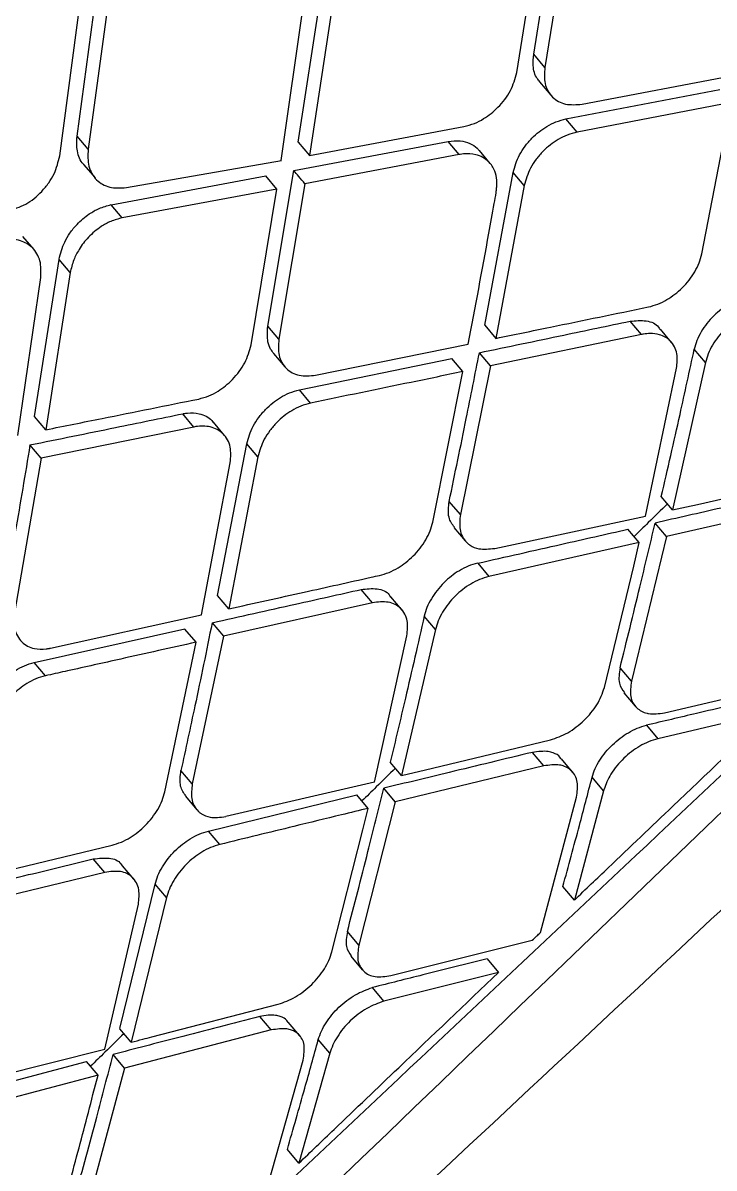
# Model space of a CAD drawing. Extents: x 0 to 84, y -21 to 126.
# Drawn here: x 10.39 to 11.04, y 62.319 to 63.397 of the extents above; entities that cross this region are included whole.
import ezdxf

# ---------------------------------------------------------------- set-up
doc = ezdxf.new("R2010")
doc.units = 0
doc.header["$MEASUREMENT"] = 0
doc.layers.add('1', color=4, linetype='Continuous')

# ---------------------------------------------------------------- blocks, each defined once
blk = doc.blocks.new('PRODIGY')
at = {"layer": '1', "color": 3, "linetype": 'Continuous', "lineweight": 25}
for p, q in [((10.8703, 63.367), (10.8943, 63.5138)), ((10.8543, 63.3497), (10.8781, 63.4968)), ((10.9048, 63.5014), (10.8808, 63.3546)), ((10.4406, 63.2899), (10.4608, 63.4396)), ((10.4713, 63.4272), (10.451, 63.2776)), ((10.6488, 63.2843), (10.6715, 63.4327)), ((10.4243, 63.2714), (10.4445, 63.4227)), ((10.6328, 63.267), (10.6539, 63.4159)), ((10.6819, 63.4204), (10.6593, 63.2719)), ((10.8808, 63.3546), (10.8703, 63.367)), ((10.8759, 63.341), (10.8865, 63.3285)), ((10.9159, 63.32), (11.061, 63.3476)), ((10.9007, 63.3061), (11.0456, 63.334)), ((11.0561, 63.3216), (10.9112, 63.2937)), ((11.0284, 63.1791), (11.0561, 63.3216)), ((10.6593, 63.2719), (10.8047, 63.2991)), ((10.9112, 63.2937), (10.9007, 63.3061)), ((10.451, 63.2776), (10.4406, 63.2899)), ((10.6445, 63.2575), (10.7897, 63.285)), ((10.6488, 63.2843), (10.6593, 63.2719)), ((10.8002, 63.2726), (10.7897, 63.285)), ((10.8295, 63.2642), (10.8192, 63.2765)), ((10.487, 63.2415), (10.6329, 63.267)), ((10.8002, 63.2726), (10.655, 63.2451)), ((10.447, 63.2631), (10.4575, 63.2506)), ((10.6201, 63.1112), (10.6445, 63.2575)), ((10.8242, 63.1121), (10.8509, 63.2558)), ((10.8614, 63.2434), (10.8509, 63.2558)), ((10.4727, 63.2254), (10.6181, 63.2526)), ((10.6286, 63.2402), (10.6181, 63.2526)), ((10.655, 63.2451), (10.6306, 63.0988)), ((10.8614, 63.2434), (10.8347, 63.0997)), ((10.6286, 63.2402), (10.4831, 63.2131)), ((10.6044, 63.0936), (10.6286, 63.2402)), ((10.4831, 63.2131), (10.4727, 63.2254)), ((10.4001, 63.1832), (10.3897, 63.1956)), ((10.4007, 63.0261), (10.4237, 63.174)), ((10.4342, 63.1617), (10.4238, 63.174)), ((10.385, 63.0084), (10.4065, 63.1568)), ((10.4342, 63.1617), (10.4112, 63.0137)), ((10.9716, 63.1033), (10.961, 63.1158)), ((10.6306, 63.0988), (10.6201, 63.1112)), ((10.8242, 63.1121), (10.8347, 63.0997)), ((10.9716, 63.1033), (10.8297, 63.0738)), ((11, 63.0959), (10.9895, 63.1084)), ((10.6651, 63.065), (10.8087, 63.0943)), ((10.6256, 63.0854), (10.6361, 63.073)), ((10.8297, 63.0738), (10.8192, 63.0862)), ((11.032, 63.0769), (11.0214, 63.0894)), ((10.6498, 63.0512), (10.7932, 63.0808)), ((10.8037, 63.0684), (10.7932, 63.0808)), ((10.8297, 63.0738), (10.8013, 62.9338)), ((10.9754, 62.9325), (11.0048, 63.0715)), ((11.032, 63.0769), (11.001, 62.9383)), ((10.7753, 62.9268), (10.8037, 63.0684)), ((10.6603, 63.0388), (10.6498, 63.0512)), ((10.5505, 63.0162), (10.54, 63.0287)), ((10.4112, 63.0137), (10.4007, 63.0261)), ((10.5794, 63.0083), (10.5689, 63.0208)), ((10.5505, 63.0162), (10.4068, 62.987)), ((10.4068, 62.987), (10.3963, 62.9994)), ((10.5729, 62.8577), (10.6003, 63.0005)), ((10.6108, 62.9881), (10.6003, 63.0005)), ((10.4068, 62.987), (10.3819, 62.8413)), ((10.6108, 62.9881), (10.5834, 62.8452)), ((10.5577, 62.8395), (10.5848, 62.9827)), ((11.0243, 62.9435), (11.1427, 62.97)), ((10.8013, 62.9338), (10.7908, 62.9463)), ((11.001, 62.9383), (10.9904, 62.9509)), ((11.1367, 62.9452), (10.9952, 62.9133)), ((10.8336, 62.9021), (10.9754, 62.9325)), ((10.7953, 62.9217), (10.8059, 62.9091)), ((10.9696, 62.9075), (10.9589, 62.9201)), ((10.9952, 62.9133), (10.9846, 62.9259)), ((10.9952, 62.9133), (10.9623, 62.7771)), ((10.9696, 62.9075), (10.8282, 62.8756)), ((10.9644, 62.8854), (10.9696, 62.9075)), ((10.8176, 62.8881), (10.8282, 62.8756)), ((10.9368, 62.7711), (10.9644, 62.8854)), ((10.5834, 62.8452), (10.5729, 62.8577)), ((10.7185, 62.8509), (10.7079, 62.8634)), ((10.7465, 62.844), (10.736, 62.8566)), ((10.7185, 62.8509), (10.5783, 62.8195)), ((10.4157, 62.8082), (10.5577, 62.8395)), ((10.7779, 62.8257), (10.7673, 62.8383)), ((10.4003, 62.7947), (10.542, 62.8263)), ((10.5526, 62.8137), (10.542, 62.8262)), ((10.5677, 62.832), (10.5783, 62.8195)), ((10.7779, 62.8257), (10.746, 62.6883)), ((10.5233, 62.6731), (10.5526, 62.8137)), ((10.5783, 62.8195), (10.549, 62.6805)), ((10.7206, 62.6822), (10.751, 62.8199)), ((10.4108, 62.7822), (10.4003, 62.7947)), ((10.9623, 62.7771), (10.9516, 62.7897)), ((10.9934, 62.7473), (11.1261, 62.7783)), ((10.9552, 62.7661), (10.9659, 62.7535)), ((11.0944, 62.7481), (10.9871, 62.7229)), ((10.9764, 62.7356), (10.9871, 62.7229)), ((10.7673, 62.6934), (10.886, 62.7219)), ((10.8798, 62.6974), (10.8691, 62.7101)), ((10.746, 62.6883), (10.7353, 62.701)), ((10.8798, 62.6974), (10.7399, 62.6636)), ((10.9071, 62.6913), (10.8964, 62.704)), ((10.549, 62.6805), (10.5384, 62.6931)), ((10.936, 62.674), (10.9253, 62.6867)), ((10.7206, 62.6822), (10.5805, 62.6497)), ((10.7399, 62.6636), (10.7292, 62.6763)), ((10.936, 62.674), (10.9086, 62.5711)), ((10.5427, 62.6688), (10.5533, 62.6562)), ((10.5642, 62.6361), (10.7039, 62.6701)), ((10.7146, 62.6574), (10.7039, 62.6701)), ((10.7399, 62.6636), (10.7057, 62.5288)), ((10.8766, 62.5406), (10.9106, 62.6679)), ((10.7096, 62.6371), (10.7146, 62.6574)), ((10.5749, 62.6234), (10.5642, 62.6361)), ((10.6805, 62.5225), (10.7096, 62.6371)), ((10.3335, 62.5892), (10.4735, 62.6227)), ((10.4666, 62.5972), (10.4559, 62.6098)), ((10.4666, 62.5972), (10.3281, 62.5636)), ((10.4941, 62.5909), (10.4835, 62.6035)), ((10.4809, 62.4502), (10.5141, 62.586)), ((10.5248, 62.5734), (10.5141, 62.586)), ((10.9086, 62.5711), (10.8978, 62.5839)), ((10.4666, 62.4308), (10.4983, 62.5672)), ((10.5248, 62.5734), (10.4916, 62.4374)), ((10.7057, 62.5288), (10.695, 62.5416)), ((10.736, 62.5001), (10.8689, 62.5333)), ((10.6983, 62.5184), (10.709, 62.5056)), ((10.8265, 62.5159), (10.8373, 62.5031)), ((10.8373, 62.5031), (10.7294, 62.476)), ((10.7294, 62.476), (10.7186, 62.4888)), ((10.5109, 62.4424), (10.6299, 62.4731)), ((10.6234, 62.4489), (10.6126, 62.4617)), ((10.4916, 62.4374), (10.4809, 62.4501)), ((10.6234, 62.4489), (10.4854, 62.413)), ((10.6502, 62.4435), (10.6394, 62.4563)), ((10.6784, 62.427), (10.6676, 62.4398)), ((10.3285, 62.3961), (10.4666, 62.4309)), ((10.4854, 62.413), (10.4746, 62.4258)), ((10.6784, 62.427), (10.6494, 62.3236)), ((10.3118, 62.3829), (10.4496, 62.4192)), ((10.4604, 62.4064), (10.4496, 62.4192)), ((10.6174, 62.293), (10.6533, 62.4205)), ((10.4604, 62.4064), (10.3226, 62.3701)), ((10.4854, 62.413), (10.4497, 62.2799)), ((10.4556, 62.3881), (10.4604, 62.4064)), ((10.6493, 62.3236), (10.6385, 62.3365))]:
    blk.add_line(p, q, dxfattribs=at)
at = {"layer": '1', "color": 3, "linetype": 'Continuous', "lineweight": 25, "flags": 128}
for points in [[(11.001, 62.9383), (11.0141, 62.9412), (11.0243, 62.9435)], [(10.746, 62.6883), (10.7579, 62.6912), (10.7673, 62.6934)]]:
    blk.add_lwpolyline(points, dxfattribs=at)
at = {"layer": '1', "color": 3, "linetype": 'Continuous', "lineweight": 25}
for points, knots in [([(9.9071, 61.4994), (10.0344, 61.6178), (10.2936, 61.8591), (10.674, 62.2138), (11.0381, 62.5536), (11.3708, 62.8642), (11.6721, 63.1456), (11.9421, 63.3978), (12.2073, 63.6454), (12.4768, 63.8969), (12.7617, 64.1627), (13.0468, 64.4283), (13.3194, 64.6822), (13.5794, 64.9241), (13.829, 65.1563), (14.0937, 65.4023), (14.3852, 65.673), (14.7122, 65.9766), (15.0677, 66.3063), (15.4502, 66.6609), (15.8584, 67.0394), (16.2987, 67.448), (16.7561, 67.8725), (17.0665, 68.1614), (17.2195, 68.3038)], [0, 0, 0, 0, 0.052205, 0.106329, 0.156158, 0.201702, 0.242965, 0.279941, 0.312633, 0.351893, 0.390616, 0.429625, 0.468921, 0.502488, 0.536262, 0.571311, 0.611052, 0.65574, 0.705379, 0.756722, 0.812476, 0.872629, 0.937199, 1, 1, 1, 1]), ([(18.6647, 67.4283), (18.3332, 67.2006), (17.6736, 66.7476), (16.7295, 66.0094), (15.8109, 65.2516), (14.9176, 64.4679), (14.0492, 63.67), (13.2016, 62.8605), (12.3829, 62.0294), (11.5877, 61.1661), (11.0913, 60.5598), (10.8417, 60.2549)], [0, 0, 0, 0, 0.113392, 0.225638, 0.337341, 0.448782, 0.560232, 0.669481, 0.778832, 0.888787, 1, 1, 1, 1]), ([(13.4874, 64.9679), (13.0503, 64.5586), (12.3785, 63.9295), (11.1802, 62.783), (10.4172, 62.0482), (9.8858, 61.5364)], [0, 0, 0, 0, 0.360925, 0.554871, 1, 1, 1, 1]), ([(10.8761, 63.3412), (10.8753, 63.3422), (10.8717, 63.3461), (10.8692, 63.3549), (10.87, 63.3634), (10.8703, 63.367)], [0, 0, 0, 0, 0.153348, 0.6372505, 1, 1, 1, 1]), ([(10.8808, 63.3546), (10.8804, 63.3493), (10.8799, 63.3413), (10.8835, 63.3323), (10.8891, 63.3248), (10.8996, 63.3188), (10.9105, 63.3196), (10.9159, 63.32)], [0, 0, 0, 0, 0.238554, 0.366968, 0.501205, 0.750425, 1, 1, 1, 1]), ([(10.8047, 63.2991), (10.808, 63.2999), (10.8142, 63.3015), (10.8253, 63.3072), (10.8377, 63.317), (10.8496, 63.3325), (10.8527, 63.344), (10.8543, 63.3497)], [0, 0, 0, 0, 0.14566, 0.277734, 0.500265, 0.751397, 1, 1, 1, 1]), ([(10.8509, 63.2558), (10.8525, 63.2613), (10.8549, 63.2698), (10.862, 63.2806), (10.8702, 63.2902), (10.8804, 63.2982), (10.8915, 63.3038), (10.8976, 63.3054), (10.9007, 63.3061)], [0, 0, 0, 0, 0.244822, 0.370919, 0.498966, 0.727987, 0.858727, 1, 1, 1, 1]), ([(10.4471, 63.2631), (10.4469, 63.2632), (10.4435, 63.2664), (10.44, 63.2752), (10.4404, 63.2852), (10.4406, 63.2899)], [0, 0, 0, 0, 0.023016, 0.53795, 1, 1, 1, 1]), ([(10.9112, 63.2937), (10.9081, 63.2929), (10.9021, 63.2914), (10.891, 63.2858), (10.8808, 63.2779), (10.8725, 63.2683), (10.8654, 63.2574), (10.863, 63.2489), (10.8614, 63.2434)], [0, 0, 0, 0, 0.139441, 0.269375, 0.499779, 0.627869, 0.754255, 1, 1, 1, 1]), ([(10.451, 63.2776), (10.4508, 63.272), (10.4505, 63.2608), (10.4582, 63.2481), (10.4707, 63.2406), (10.4815, 63.2412), (10.487, 63.2415)], [0, 0, 0, 0, 0.247035, 0.50028, 0.750009, 1, 1, 1, 1]), ([(10.7897, 63.285), (10.7936, 63.2854), (10.8011, 63.2862), (10.8102, 63.2835), (10.8162, 63.2801), (10.8184, 63.2771), (10.819, 63.2763)], [0, 0, 0, 0, 0.326944, 0.626483, 0.898563, 1, 1, 1, 1]), ([(10.3755, 63.2198), (10.3812, 63.2214), (10.3925, 63.2247), (10.4056, 63.2355), (10.4141, 63.2458), (10.4208, 63.257), (10.4229, 63.2657), (10.4243, 63.2714)], [0, 0, 0, 0, 0.249772, 0.499118, 0.631746, 0.759599, 1, 1, 1, 1]), ([(10.8351, 63.2383), (10.8353, 63.2396), (10.8357, 63.2432), (10.8358, 63.2496), (10.8339, 63.2582), (10.8279, 63.2673), (10.8174, 63.273), (10.8074, 63.2736), (10.802, 63.2729), (10.8007, 63.2727), (10.8003, 63.2726), (10.8003, 63.2726), (10.8002, 63.2726), (10.8002, 63.2726), (10.8002, 63.2726), (10.8002, 63.2726)], [0, 0, 0, 0, 0.056548, 0.158914, 0.307196, 0.501242, 0.749963, 0.936853, 0.983956, 0.995853, 0.998904, 0.999687, 0.999898, 0.99997, 1, 1, 1, 1]), ([(10.655, 63.2451), (10.6531, 63.2474), (10.6496, 63.2516), (10.6461, 63.2557), (10.6446, 63.2575)], [0, 0, 0, 0, 0.560031, 1, 1, 1, 1]), ([(10.8087, 63.0943), (10.8153, 63.1289), (10.8236, 63.1728), (10.8321, 63.2206), (10.8346, 63.2337), (10.8351, 63.2378), (10.8351, 63.2383)], [0, 0, 0, 0, 0.727016, 0.920241, 0.990675, 1, 1, 1, 1]), ([(10.4237, 63.1741), (10.4251, 63.1795), (10.4272, 63.188), (10.4338, 63.199), (10.4414, 63.2083), (10.4508, 63.2163), (10.4619, 63.2226), (10.4689, 63.2245), (10.4727, 63.2255)], [0, 0, 0, 0, 0.234131, 0.361295, 0.49497, 0.689983, 0.830473, 1, 1, 1, 1]), ([(10.4831, 63.2131), (10.4795, 63.2121), (10.4728, 63.2104), (10.4617, 63.2043), (10.4512, 63.1955), (10.4427, 63.1844), (10.4369, 63.1728), (10.4351, 63.1656), (10.4342, 63.1617)], [0, 0, 0, 0, 0.162395, 0.300045, 0.500167, 0.683134, 0.828221, 1, 1, 1, 1]), ([(10.4065, 63.1568), (10.4067, 63.1623), (10.407, 63.1706), (10.403, 63.1796), (10.3975, 63.1868), (10.3894, 63.1914), (10.3795, 63.1933), (10.3734, 63.1926), (10.3703, 63.1922)], [0, 0, 0, 0, 0.244419, 0.370987, 0.500174, 0.723197, 0.854986, 1, 1, 1, 1]), ([(10.9782, 63.1292), (10.9812, 63.13), (10.987, 63.1316), (10.9981, 63.1371), (11.0109, 63.1469), (11.0207, 63.1597), (11.0262, 63.1707), (11.0277, 63.1763), (11.0284, 63.1791)], [0, 0, 0, 0, 0.136397, 0.265185, 0.499311, 0.74541, 0.871732, 1, 1, 1, 1]), ([(11.0718, 63.1391), (11.0689, 63.1383), (11.0631, 63.1367), (11.052, 63.1312), (11.0391, 63.1214), (11.0291, 63.1086), (11.0236, 63.0976), (11.0221, 63.0922), (11.0214, 63.0894)], [0, 0, 0, 0, 0.134538, 0.26277, 0.499666, 0.747864, 0.873514, 1, 1, 1, 1]), ([(10.8348, 63.0997), (10.8518, 63.1032), (10.8997, 63.113), (10.9474, 63.1229), (10.9782, 63.1292)], [0, 0, 0, 0, 0.357419, 1, 1, 1, 1]), ([(11.0824, 63.1265), (11.0795, 63.1258), (11.0737, 63.1242), (11.0626, 63.1187), (11.0497, 63.1089), (11.0397, 63.0961), (11.0342, 63.0851), (11.0327, 63.0796), (11.032, 63.0769)], [0, 0, 0, 0, 0.133933, 0.261934, 0.49943, 0.747807, 0.873528, 1, 1, 1, 1]), ([(10.8192, 63.0862), (10.8457, 63.0917), (10.893, 63.1016), (10.9402, 63.1115), (10.961, 63.1158)], [0, 0, 0, 0, 0.559994, 1, 1, 1, 1]), ([(10.961, 63.1158), (10.9662, 63.1163), (10.9766, 63.1171), (10.9863, 63.1133), (10.9886, 63.1088), (10.989, 63.1081)], [0, 0, 0, 0, 0.458015, 0.91623, 1, 1, 1, 1]), ([(10.6258, 63.0855), (10.6247, 63.0868), (10.6222, 63.0899), (10.6192, 63.0981), (10.6197, 63.1061), (10.6201, 63.1112)], [0, 0, 0, 0, 0.204385, 0.483465, 1, 1, 1, 1]), ([(11.0048, 63.0715), (11.0052, 63.0762), (11.006, 63.0837), (11.0029, 63.0922), (10.998, 63.0989), (10.99, 63.1034), (10.981, 63.1045), (10.9753, 63.104), (10.9725, 63.1035), (10.9718, 63.1034), (10.9716, 63.1033), (10.9716, 63.1033)], [0, 0, 0, 0, 0.225366, 0.356893, 0.500743, 0.715882, 0.871003, 0.96578, 0.990467, 0.999023, 1, 1, 1, 1]), ([(10.5551, 63.0426), (10.5583, 63.0435), (10.5644, 63.0451), (10.5754, 63.0509), (10.5878, 63.0609), (10.5996, 63.0765), (10.6028, 63.0879), (10.6044, 63.0936)], [0, 0, 0, 0, 0.144761, 0.276526, 0.500314, 0.751367, 1, 1, 1, 1]), ([(10.6306, 63.0988), (10.6302, 63.0936), (10.6296, 63.0856), (10.6332, 63.0767), (10.6387, 63.0694), (10.6491, 63.0635), (10.6597, 63.0645), (10.6651, 63.065)], [0, 0, 0, 0, 0.237839, 0.366435, 0.50118, 0.750419, 1, 1, 1, 1]), ([(10.7908, 62.9463), (10.7962, 62.9723), (10.8059, 63.0186), (10.8151, 63.0656), (10.8192, 63.0862)], [0, 0, 0, 0, 0.560007, 1, 1, 1, 1]), ([(10.9904, 62.9509), (10.9963, 62.9766), (11.0069, 63.0224), (11.017, 63.069), (11.0214, 63.0894)], [0, 0, 0, 0, 0.559995, 1, 1, 1, 1]), ([(10.8037, 63.0684), (10.7874, 63.065), (10.7397, 63.0551), (10.6919, 63.0453), (10.6603, 63.0388)], [0, 0, 0, 0, 0.340241, 1, 1, 1, 1]), ([(10.6003, 63.0005), (10.6019, 63.0061), (10.6043, 63.0145), (10.6114, 63.0254), (10.6196, 63.035), (10.6297, 63.0431), (10.6407, 63.0488), (10.6467, 63.0504), (10.6498, 63.0512)], [0, 0, 0, 0, 0.245381, 0.371248, 0.498997, 0.72824, 0.85891, 1, 1, 1, 1]), ([(10.4112, 63.0137), (10.4288, 63.0172), (10.4768, 63.0269), (10.5248, 63.0365), (10.5551, 63.0426)], [0, 0, 0, 0, 0.367987, 1, 1, 1, 1]), ([(10.6603, 63.0388), (10.6573, 63.038), (10.6513, 63.0364), (10.6403, 63.0307), (10.6302, 63.0227), (10.6219, 63.013), (10.6148, 63.0021), (10.6124, 62.9937), (10.6108, 62.9881)], [0, 0, 0, 0, 0.13929, 0.269152, 0.499881, 0.627587, 0.753843, 1, 1, 1, 1]), ([(10.3963, 62.9994), (10.4232, 63.0049), (10.4711, 63.0146), (10.5189, 63.0244), (10.54, 63.0287)], [0, 0, 0, 0, 0.559993, 1, 1, 1, 1]), ([(10.54, 63.0287), (10.54, 63.0287), (10.5402, 63.0287), (10.5406, 63.0288), (10.542, 63.0291), (10.5473, 63.0298), (10.557, 63.0292), (10.5652, 63.0255), (10.5683, 63.0212), (10.5687, 63.0206)], [0, 0, 0, 0, 0.004295, 0.011818, 0.036829, 0.126085, 0.461092, 0.920576, 1, 1, 1, 1]), ([(10.5848, 62.9827), (10.5852, 62.9878), (10.5858, 62.9957), (10.5824, 63.0045), (10.5769, 63.0119), (10.5669, 63.0171), (10.5565, 63.0174), (10.5511, 63.0164), (10.5505, 63.0162)], [0, 0, 0, 0, 0.235279, 0.364423, 0.500965, 0.750122, 0.972932, 1, 1, 1, 1]), ([(10.3963, 62.9994), (10.3918, 62.9721), (10.3836, 62.9233), (10.3751, 62.875), (10.3713, 62.8537)], [0, 0, 0, 0, 0.559998, 1, 1, 1, 1]), ([(11.1261, 62.9578), (11.0996, 62.9519), (11.0524, 62.9413), (11.0053, 62.9306), (10.9846, 62.9259)], [0, 0, 0, 0, 0.560005, 1, 1, 1, 1]), ([(10.7958, 62.9219), (10.7936, 62.9248), (10.789, 62.9312), (10.7902, 62.941), (10.7908, 62.9463)], [0, 0, 0, 0, 0.4554177, 1, 1, 1, 1]), ([(10.9963, 62.9439), (10.9902, 62.938), (10.9797, 62.9278), (10.9692, 62.9176), (10.9647, 62.9133)], [0, 0, 0, 0, 0.575207, 1, 1, 1, 1]), ([(10.8013, 62.9338), (10.8008, 62.929), (10.8, 62.9214), (10.803, 62.9129), (10.806, 62.9088), (10.8087, 62.9063), (10.8121, 62.9039), (10.8197, 62.9005), (10.8284, 62.9015), (10.8336, 62.902)], [0, 0, 0, 0, 0.229159, 0.359798, 0.500906, 0.531213, 0.583086, 0.751029, 1, 1, 1, 1]), ([(10.7253, 62.8766), (10.7282, 62.8775), (10.734, 62.8791), (10.745, 62.8847), (10.7577, 62.8946), (10.7676, 62.9074), (10.7731, 62.9185), (10.7745, 62.924), (10.7753, 62.9268)], [0, 0, 0, 0, 0.136438, 0.265254, 0.499299, 0.745497, 0.871771, 1, 1, 1, 1]), ([(10.8176, 62.8881), (10.844, 62.8941), (10.8911, 62.9047), (10.9382, 62.9154), (10.9589, 62.9201)], [0, 0, 0, 0, 0.560005, 1, 1, 1, 1]), ([(10.9516, 62.7897), (10.9578, 62.815), (10.969, 62.8601), (10.9798, 62.9058), (10.9846, 62.9259)], [0, 0, 0, 0, 0.560001, 1, 1, 1, 1]), ([(10.8176, 62.8881), (10.8146, 62.8873), (10.8089, 62.8857), (10.7979, 62.8801), (10.7877, 62.8721), (10.7792, 62.8626), (10.7738, 62.8547), (10.7695, 62.8464), (10.768, 62.841), (10.7673, 62.8383)], [0, 0, 0, 0, 0.134612, 0.262747, 0.499031, 0.623283, 0.748067, 0.873569, 1, 1, 1, 1]), ([(10.5834, 62.8452), (10.6071, 62.8504), (10.6517, 62.8603), (10.699, 62.8708), (10.7226, 62.8761), (10.7253, 62.8766)], [0, 0, 0, 0, 0.499996, 0.944318, 1, 1, 1, 1]), ([(10.8282, 62.8756), (10.8253, 62.8747), (10.8196, 62.8731), (10.8086, 62.8675), (10.7983, 62.8596), (10.7898, 62.85), (10.7844, 62.8421), (10.7802, 62.8338), (10.7787, 62.8284), (10.7779, 62.8257)], [0, 0, 0, 0, 0.134033, 0.261952, 0.498819, 0.623092, 0.747994, 0.873567, 1, 1, 1, 1]), ([(11.2321, 62.863), (11.0053, 62.6496), (10.6649, 62.3294), (10.2655, 61.9537), (10.0675, 61.7652), (9.9495, 61.6565), (9.8864, 61.6179), (9.8549, 61.5986)], [0, 0, 0, 0, 0.498044, 0.74757, 0.874859, 0.937491, 1, 1, 1, 1]), ([(10.5677, 62.832), (10.5939, 62.8379), (10.6407, 62.8483), (10.6874, 62.8588), (10.7079, 62.8634)], [0, 0, 0, 0, 0.559999, 1, 1, 1, 1]), ([(10.7079, 62.8634), (10.7131, 62.864), (10.7233, 62.865), (10.7329, 62.8614), (10.7351, 62.8569), (10.7355, 62.8562)], [0, 0, 0, 0, 0.457752, 0.915684, 1, 1, 1, 1]), ([(10.751, 62.8199), (10.7515, 62.8248), (10.7523, 62.8323), (10.7493, 62.8406), (10.7441, 62.8474), (10.7342, 62.8527), (10.7237, 62.8515), (10.7185, 62.8509)], [0, 0, 0, 0, 0.233521, 0.363311, 0.501493, 0.750882, 1, 1, 1, 1]), ([(10.3819, 62.8413), (10.3815, 62.8361), (10.3809, 62.8281), (10.3843, 62.8194), (10.3897, 62.8121), (10.3989, 62.8073), (10.4087, 62.807), (10.4139, 62.8078), (10.4153, 62.8081), (10.4156, 62.8082), (10.4157, 62.8082), (10.4157, 62.8082), (10.4157, 62.8082), (10.4157, 62.8082), (10.4157, 62.8082)], [0, 0, 0, 0, 0.23701, 0.365583, 0.500619, 0.749881, 0.937023, 0.984104, 0.995947, 0.998938, 0.999706, 0.999894, 0.99997, 1, 1, 1, 1]), ([(10.7673, 62.8383), (10.7614, 62.8125), (10.751, 62.7663), (10.7401, 62.7209), (10.7353, 62.701)], [0, 0, 0, 0, 0.559998, 1, 1, 1, 1]), ([(10.5677, 62.832), (10.5624, 62.8059), (10.5528, 62.7593), (10.5428, 62.7133), (10.5384, 62.6931)], [0, 0, 0, 0, 0.560004, 1, 1, 1, 1]), ([(10.5526, 62.8137), (10.5289, 62.8085), (10.4886, 62.7995), (10.4422, 62.7891), (10.4186, 62.7839), (10.4116, 62.7823), (10.4108, 62.7822)], [0, 0, 0, 0, 0.499997, 0.853456, 0.982766, 1, 1, 1, 1]), ([(10.351, 62.7436), (10.3526, 62.7492), (10.3551, 62.7576), (10.3622, 62.7685), (10.3703, 62.7782), (10.3804, 62.7863), (10.3913, 62.7921), (10.3972, 62.7938), (10.4003, 62.7947)], [0, 0, 0, 0, 0.245397, 0.371227, 0.498904, 0.728401, 0.859048, 1, 1, 1, 1]), ([(10.4108, 62.7822), (10.4078, 62.7813), (10.402, 62.7797), (10.3911, 62.7739), (10.381, 62.7658), (10.3728, 62.756), (10.3656, 62.7451), (10.3632, 62.7367), (10.3616, 62.7311)], [0, 0, 0, 0, 0.139249, 0.269147, 0.500042, 0.627465, 0.753608, 1, 1, 1, 1]), ([(10.9516, 62.7897), (10.9508, 62.7846), (10.9494, 62.7751), (10.9537, 62.7691), (10.9557, 62.7664)], [0, 0, 0, 0, 0.545159, 1, 1, 1, 1]), ([(10.886, 62.7219), (10.8914, 62.7237), (10.8997, 62.7265), (10.9104, 62.7338), (10.9203, 62.7422), (10.9285, 62.7523), (10.9343, 62.763), (10.9359, 62.7684), (10.9368, 62.7711)], [0, 0, 0, 0, 0.250482, 0.377052, 0.500735, 0.743332, 0.869942, 1, 1, 1, 1]), ([(10.9623, 62.7771), (10.9616, 62.772), (10.9603, 62.7619), (10.9663, 62.7515), (10.9736, 62.7476), (10.9823, 62.7458), (10.9881, 62.7466), (10.9934, 62.7473)], [0, 0, 0, 0, 0.248818, 0.498984, 0.723998, 0.749969, 1, 1, 1, 1]), ([(11.0836, 62.7608), (11.0636, 62.7561), (11.0278, 62.7478), (10.9921, 62.7393), (10.9764, 62.7356)], [0, 0, 0, 0, 0.559996, 1, 1, 1, 1]), ([(10.9086, 62.5711), (10.9192, 62.5813), (10.9502, 62.6108), (11.0121, 62.6698), (11.0634, 62.7187), (11.0944, 62.7481)], [0, 0, 0, 0, 0.172075, 0.499997, 1, 1, 1, 1]), ([(10.9253, 62.6867), (10.9261, 62.6894), (10.9278, 62.6947), (10.9336, 62.7053), (10.9439, 62.7177), (10.9569, 62.7276), (10.9679, 62.7332), (10.9735, 62.7348), (10.9764, 62.7356)], [0, 0, 0, 0, 0.129281, 0.255644, 0.499585, 0.739504, 0.867207, 1, 1, 1, 1]), ([(10.9871, 62.7229), (10.9842, 62.7221), (10.9786, 62.7205), (10.9676, 62.7148), (10.9571, 62.7069), (10.9484, 62.6974), (10.9412, 62.6878), (10.9379, 62.6791), (10.9362, 62.6745), (10.936, 62.674)], [0, 0, 0, 0, 0.132768, 0.260504, 0.500521, 0.625284, 0.750593, 0.973715, 1, 1, 1, 1]), ([(10.8691, 62.7101), (10.8429, 62.7038), (10.7963, 62.6926), (10.7497, 62.6813), (10.7292, 62.6763)], [0, 0, 0, 0, 0.560004, 1, 1, 1, 1]), ([(10.896, 62.7037), (10.8957, 62.7043), (10.8943, 62.7073), (10.8897, 62.7093), (10.8815, 62.7118), (10.8744, 62.7108), (10.8691, 62.7101)], [0, 0, 0, 0, 0.07602, 0.372074, 0.53831, 1, 1, 1, 1]), ([(10.7402, 62.6951), (10.7342, 62.6893), (10.7237, 62.6791), (10.7132, 62.6688), (10.7087, 62.6644)], [0, 0, 0, 0, 0.571742, 1, 1, 1, 1]), ([(10.9106, 62.6679), (10.9113, 62.6729), (10.9127, 62.6829), (10.9073, 62.6924), (10.9005, 62.6967), (10.8921, 62.6991), (10.885, 62.6981), (10.8798, 62.6974)], [0, 0, 0, 0, 0.248742, 0.498764, 0.661174, 0.750195, 1, 1, 1, 1]), ([(10.5431, 62.6691), (10.541, 62.6719), (10.5365, 62.6781), (10.5378, 62.6878), (10.5384, 62.6931)], [0, 0, 0, 0, 0.45488, 1, 1, 1, 1]), ([(10.8978, 62.5839), (10.903, 62.603), (10.9123, 62.6371), (10.9213, 62.6716), (10.9253, 62.6867)], [0, 0, 0, 0, 0.560002, 1, 1, 1, 1]), ([(10.4735, 62.6227), (10.4764, 62.6236), (10.4821, 62.6253), (10.493, 62.631), (10.5056, 62.6411), (10.5155, 62.6538), (10.521, 62.6649), (10.5225, 62.6704), (10.5233, 62.6731)], [0, 0, 0, 0, 0.136568, 0.265405, 0.4994, 0.745518, 0.871768, 1, 1, 1, 1]), ([(10.549, 62.6805), (10.5485, 62.6757), (10.5476, 62.6682), (10.5504, 62.6599), (10.5533, 62.6559), (10.556, 62.6535), (10.5593, 62.6511), (10.5668, 62.648), (10.5754, 62.6491), (10.5805, 62.6497)], [0, 0, 0, 0, 0.22872, 0.359443, 0.500855, 0.530135, 0.58165, 0.75106, 1, 1, 1, 1]), ([(10.695, 62.5416), (10.7015, 62.5665), (10.7131, 62.6112), (10.7243, 62.6564), (10.7292, 62.6763)], [0, 0, 0, 0, 0.560006, 1, 1, 1, 1]), ([(10.7146, 62.6574), (10.7062, 62.6554), (10.6829, 62.6497), (10.6363, 62.6384), (10.5982, 62.6291), (10.5749, 62.6234)], [0, 0, 0, 0, 0.180318, 0.500002, 1, 1, 1, 1]), ([(10.5141, 62.586), (10.5149, 62.5887), (10.5164, 62.5941), (10.5207, 62.6023), (10.5261, 62.6102), (10.5346, 62.6198), (10.5448, 62.6278), (10.5557, 62.6336), (10.5613, 62.6352), (10.5642, 62.6361)], [0, 0, 0, 0, 0.126389, 0.251653, 0.376078, 0.499951, 0.736283, 0.864775, 1, 1, 1, 1]), ([(10.5749, 62.6234), (10.572, 62.6226), (10.5664, 62.6209), (10.5555, 62.6152), (10.5453, 62.6072), (10.5368, 62.5976), (10.5314, 62.5897), (10.5271, 62.5814), (10.5256, 62.5761), (10.5248, 62.5734)], [0, 0, 0, 0, 0.134271, 0.262287, 0.49897, 0.623014, 0.747809, 0.87337, 1, 1, 1, 1]), ([(10.3175, 62.5763), (10.3433, 62.5825), (10.3895, 62.5937), (10.4356, 62.6049), (10.4559, 62.6098)], [0, 0, 0, 0, 0.559996, 1, 1, 1, 1]), ([(10.4559, 62.6098), (10.461, 62.6104), (10.4711, 62.6116), (10.4805, 62.6082), (10.4827, 62.6038), (10.483, 62.6032)], [0, 0, 0, 0, 0.457287, 0.914934, 1, 1, 1, 1]), ([(10.4983, 62.5672), (10.4988, 62.572), (10.4997, 62.5794), (10.4967, 62.5876), (10.4918, 62.5942), (10.482, 62.5992), (10.4717, 62.5979), (10.4666, 62.5972)], [0, 0, 0, 0, 0.233275, 0.3631, 0.501447, 0.750913, 1, 1, 1, 1]), ([(10.695, 62.5416), (10.6941, 62.5365), (10.6926, 62.5271), (10.6968, 62.5213), (10.6987, 62.5187)], [0, 0, 0, 0, 0.545401, 1, 1, 1, 1]), ([(10.8689, 62.5333), (10.8704, 62.5347), (10.8729, 62.5371), (10.8755, 62.5396), (10.8766, 62.5406)], [0, 0, 0, 0, 0.560122, 1, 1, 1, 1]), ([(10.6299, 62.4731), (10.6353, 62.475), (10.6434, 62.4779), (10.6541, 62.4852), (10.6639, 62.4937), (10.6722, 62.5039), (10.678, 62.5145), (10.6797, 62.5198), (10.6805, 62.5225)], [0, 0, 0, 0, 0.250728, 0.37725, 0.500863, 0.743367, 0.869903, 1, 1, 1, 1]), ([(10.7057, 62.5288), (10.705, 62.5238), (10.7036, 62.5138), (10.7096, 62.5034), (10.7204, 62.4978), (10.7308, 62.4993), (10.736, 62.5001)], [0, 0, 0, 0, 0.248673, 0.499082, 0.749918, 1, 1, 1, 1]), ([(10.8265, 62.5159), (10.8063, 62.5108), (10.7703, 62.5018), (10.7344, 62.4928), (10.7186, 62.4888)], [0, 0, 0, 0, 0.560003, 1, 1, 1, 1]), ([(10.6493, 62.3236), (10.6604, 62.3342), (10.6917, 62.3641), (10.7543, 62.4239), (10.8059, 62.4732), (10.8373, 62.5031)], [0, 0, 0, 0, 0.176669, 0.499998, 1, 1, 1, 1]), ([(10.6676, 62.4398), (10.6685, 62.4424), (10.6702, 62.4477), (10.6747, 62.4557), (10.6803, 62.4633), (10.6869, 62.4704), (10.6944, 62.4767), (10.7051, 62.484), (10.7132, 62.4869), (10.7186, 62.4888)], [0, 0, 0, 0, 0.129343, 0.255597, 0.37909, 0.50019, 0.623773, 0.750466, 1, 1, 1, 1]), ([(10.7294, 62.476), (10.724, 62.4741), (10.7159, 62.4712), (10.7051, 62.4639), (10.6976, 62.4575), (10.6909, 62.4503), (10.6854, 62.4426), (10.681, 62.4347), (10.6793, 62.4296), (10.6784, 62.427)], [0, 0, 0, 0, 0.250403, 0.376634, 0.500287, 0.624724, 0.749599, 0.872249, 1, 1, 1, 1]), ([(10.6126, 62.4617), (10.5868, 62.455), (10.5407, 62.4431), (10.4948, 62.4311), (10.4746, 62.4258)], [0, 0, 0, 0, 0.559997, 1, 1, 1, 1]), ([(10.639, 62.456), (10.6387, 62.4566), (10.6374, 62.4594), (10.6329, 62.4613), (10.6249, 62.4636), (10.6178, 62.4625), (10.6126, 62.4617)], [0, 0, 0, 0, 0.076514, 0.373992, 0.538594, 1, 1, 1, 1]), ([(10.6533, 62.4205), (10.6541, 62.4255), (10.6556, 62.4354), (10.6504, 62.4446), (10.6437, 62.4486), (10.6356, 62.4508), (10.6286, 62.4497), (10.6234, 62.4489)], [0, 0, 0, 0, 0.248518, 0.498665, 0.662238, 0.750234, 1, 1, 1, 1]), ([(10.4848, 62.4456), (10.4788, 62.4397), (10.4683, 62.4294), (10.4579, 62.4192), (10.4533, 62.4147)], [0, 0, 0, 0, 0.567968, 1, 1, 1, 1]), ([(10.4916, 62.4374), (10.4952, 62.4383), (10.5017, 62.44), (10.5081, 62.4417), (10.5109, 62.4424)], [0, 0, 0, 0, 0.559972, 1, 1, 1, 1]), ([(10.6385, 62.3365), (10.644, 62.3557), (10.6538, 62.3899), (10.6634, 62.4246), (10.6676, 62.4398)], [0, 0, 0, 0, 0.56, 1, 1, 1, 1]), ([(10.4389, 62.2928), (10.4457, 62.3174), (10.4578, 62.3614), (10.4694, 62.4061), (10.4746, 62.4258)], [0, 0, 0, 0, 0.559998, 1, 1, 1, 1]), ([(10.4249, 62.2731), (10.4249, 62.2733), (10.425, 62.2736), (10.4254, 62.2748), (10.4266, 62.2789), (10.4309, 62.2946), (10.4408, 62.3316), (10.4498, 62.3658), (10.4556, 62.3881)], [0, 0, 0, 0, 0.003557, 0.010153, 0.032445, 0.113558, 0.421815, 1, 1, 1, 1])]:
    blk.add_open_spline(points, degree=3, knots=knots, dxfattribs=at)

msp = doc.modelspace()

# ---------------------------------------------------------------- block references
at = {"layer": '1'}
msp.add_blockref('PRODIGY', (0, 0), dxfattribs=at)

doc.saveas('drawing.dxf')
